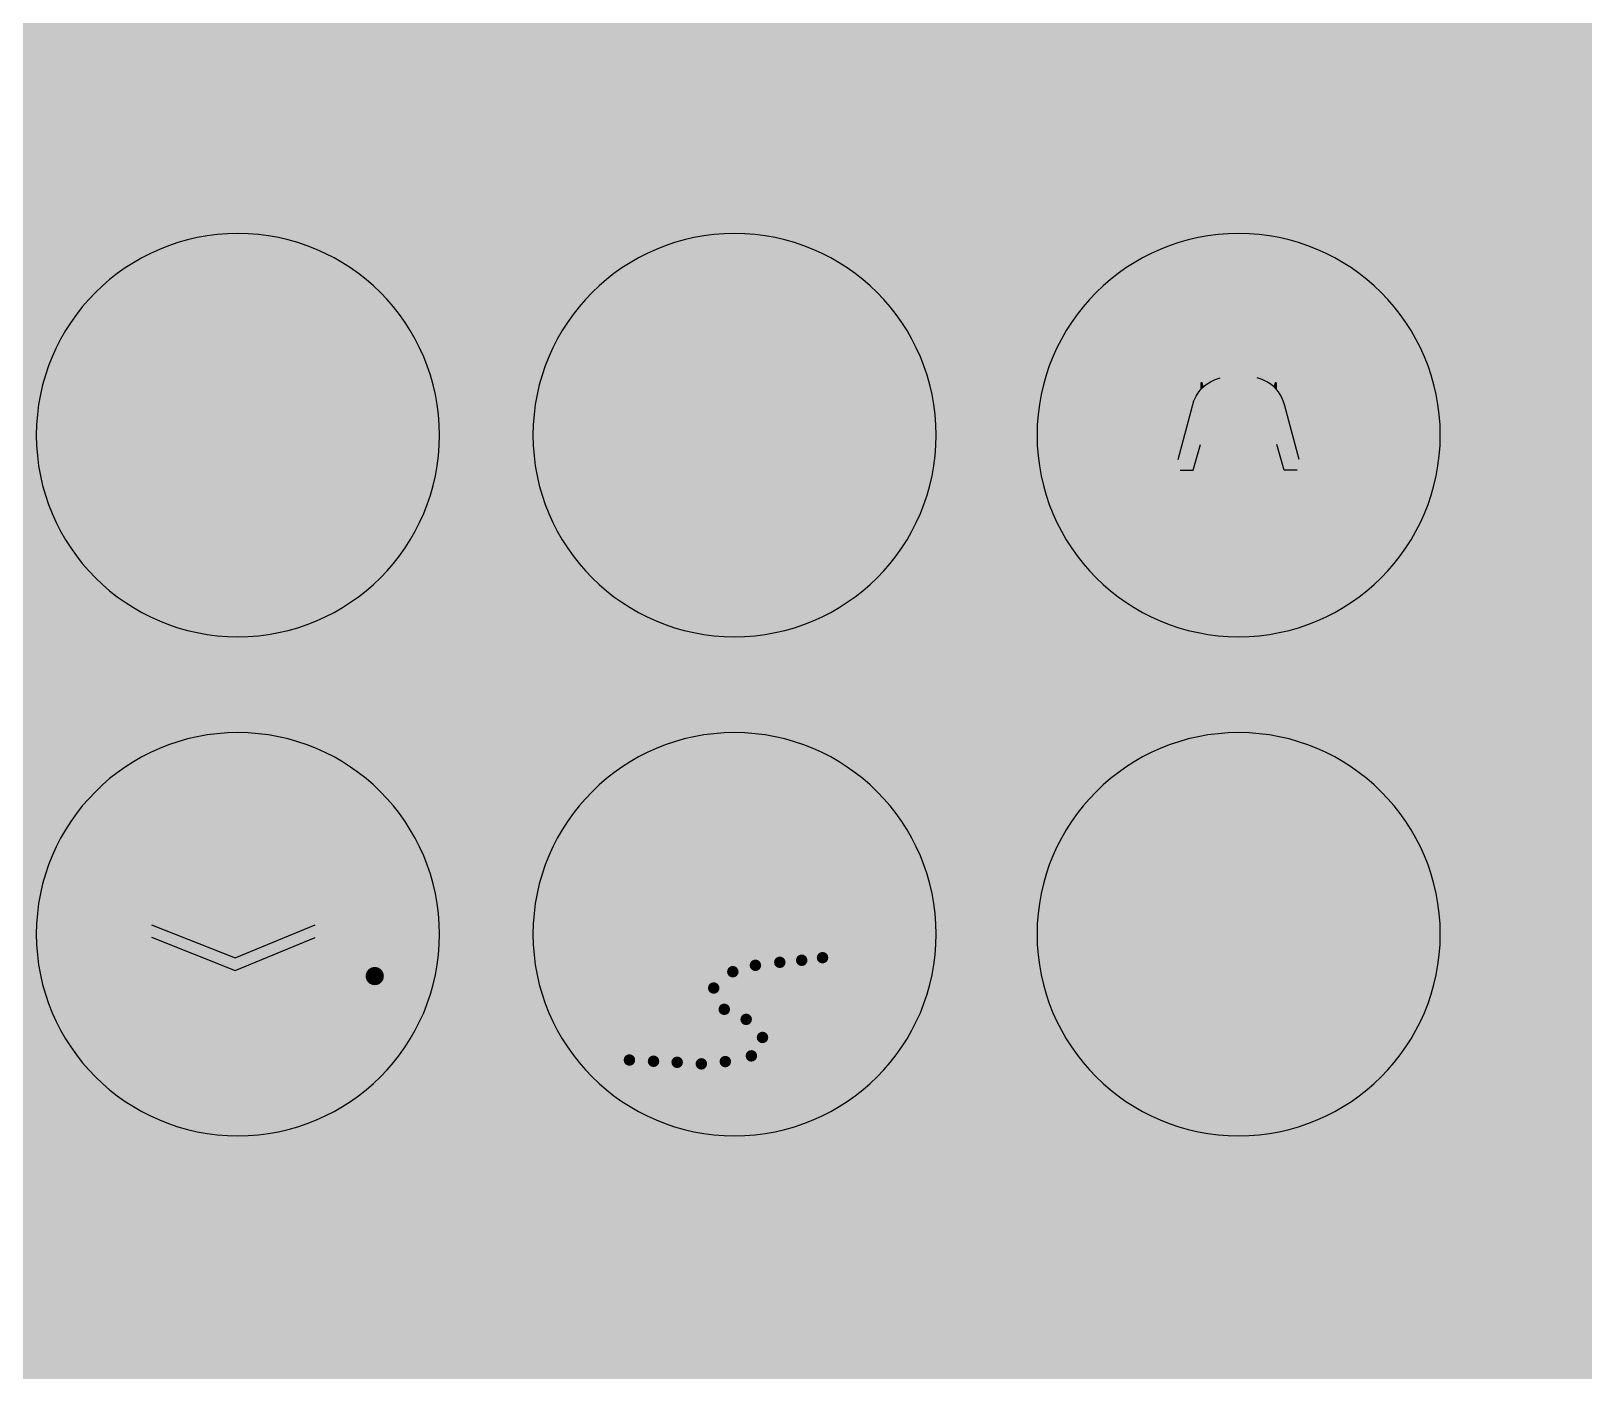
# Model space of a CAD drawing. Header units: metres. Extents: x -21.1 to 22.4, y -24.6 to 9.7.
# Drawn here: x 8.906 to 12.572, y -13.32 to -10.156 of the extents above; entities that cross this region are included whole.
import ezdxf

# ---------------------------------------------------------------- set-up
doc = ezdxf.new("R2010")
doc.units = ezdxf.units.M
for name, pattern in [('Copy of Style Black Lines', [0]), ('Icons Black Lines', [0]), ('Icons Fill', [0])]:
    doc.linetypes.add(name, pattern=pattern)
doc.layers.add('Imported blocks', color=7, linetype='Continuous', true_color=0xc57dd9)
doc.layers.add('Style example', color=7, linetype='Continuous', true_color=0x469c80)

# ---------------------------------------------------------------- blocks, each defined once
blk = doc.blocks.new('Walker icon')
at = {"layer": 'Imported blocks', "transparency": 33554483}
h = blk.add_hatch(color=256, dxfattribs=at)
edge = h.paths.add_edge_path(flags=0)
edge.add_arc((5.495603971894525e-15, -1.818989403545857e-15), 0.4000000000000545, 0, 180)
edge.add_arc((5.440092820663267e-15, -1.818989403545857e-15), 0.4000000000000545, 180, 360)
edge.add_line((0.40000000000006, -1.818989403545857e-15), (0.40000000000006, -1.818989403545857e-15))
h = blk.add_hatch(color=256, dxfattribs=at)
edge = h.paths.add_edge_path(flags=0)
edge.add_arc((-0.03545799018784965, 0.2516921001442652), 0.04621679948757628, 0, 180)
edge.add_arc((-0.03545799018784964, 0.2516921001442652), 0.04621679948757628, 180, 360)
edge.add_line((0.01075880929972664, 0.2516921001442652), (0.01075880929972664, 0.2516921001442652))
h = blk.add_hatch(color=256, dxfattribs=at)
edge = h.paths.add_edge_path(flags=0)
edge.add_line((0.03405881981787388, 0.1921874203750431), (0.1082151177057622, 0.1407454500417225))
edge.add_arc((0.094994303690638, 0.1196524548931864), 0.02489386204586728, 20.91439271717519, 57.92105112368381, ccw=False)
edge.add_line((0.118248029457267, 0.1285388830580391), (0.1466019051921721, 0.03480986762915836))
edge.add_arc((0.1288026681098428, 0.02942543726787496), 0.01859583101204347, -163.16895878253297, 16.831041217469874, ccw=False)
edge.add_line((0.1110034310275132, 0.02404100690659243), (0.08533666457937943, 0.1088872822771696))
edge.add_arc((0.07322654712599445, 0.1039775357852331), 0.01306753822836812, 22.06887239928628, 47.95756795117744)
edge.add_line((0.08197762632253217, 0.1136821309981096), (0.07087104147214814, 0.1213867309397347))
edge.add_arc((0.06799748766921694, 0.1144701248572302), 0.007489776442516659, 67.43920660135736, 176.4766545638276)
edge.add_line((0.06052186809466366, 0.1149304107851417), (0.07300533398578227, 0.05004103323821482))
edge.add_arc((0.02156233447400592, 0.03962204977003638), 0.05248749770448956, 1.450576614984584, 11.449496464286312, ccw=False)
edge.add_line((0.07403301168418876, 0.04095075153627158), (0.07327904028669217, -0.08100120567194927))
edge.add_arc((0.1208382962406845, -0.08095337145469829), 0.04755928000937031, 180.057627012569, 195.1434347683545)
edge.add_line((0.07493051839843247, -0.0933775836468708), (0.1275282246697116, -0.2167806914994694))
edge.add_arc((0.1009177175780833, -0.2281228015977595), 0.02892684824095657, -156.9149998003778, 23.085000199622186, ccw=False)
edge.add_line((0.074307210486455, -0.2394649116960495), (0.01861582555000314, -0.1088035108675063))
edge.add_arc((0.1011062754784822, -0.08560668540167575), 0.08568994714139525, 178.6643295668807, 195.7063118871457, ccw=False)
edge.add_line((0.01543961104936534, -0.08360927540765897), (0.01500963248831977, -0.01010854062761428))
edge.add_arc((0.0109848324365768, -0.01043811822970983), 0.004038271517903824, 4.681317643249677, 92.45164679287662)
edge.add_line((0.01081209031449725, -0.0064035430337849), (0.001528334313572487, -0.0064035430337849))
edge.add_arc((0.004099627804563868, -0.01456264658413632), 0.008554678308514698, 107.4919389834265, 147.8227048635998)
edge.add_line((-0.003141088401711386, -0.01000693041844352), (-0.04605458072013971, -0.1001087645050657))
edge.add_arc((-0.01725235752139595, -0.1091947900133958), 0.03020138938407105, 162.4914610682579, 180.1472178716187)
edge.add_line((-0.04745364721067017, -0.1092723904825848), (-0.04745364721067017, -0.2304587145934252))
edge.add_arc((-0.07638049545162721, -0.2304587145934252), 0.02892684824095704, 180, 360, ccw=False)
edge.add_line((-0.1053073436925843, -0.2304587145934252), (-0.1053073436925843, -0.0970389130076883))
edge.add_arc((-0.06943918209960148, -0.09808333161123273), 0.03588336419958076, 152.9951319651078, 178.3321176357084, ccw=False)
edge.add_line((-0.1014101094847047, -0.08178990875364343), (-0.05537313868265119, 0.01487002920428586))
edge.add_arc((-0.06886099166070656, 0.02140491849579353), 0.01498756004191138, 334.1497274028661, 368.2029329060672)
edge.add_line((-0.05402677041573406, 0.02354333755320613), (-0.06425847659778083, 0.08624189076267248))
edge.add_arc((-0.06911314194504965, 0.08504333395761197), 0.005000431386283539, 13.86828483991904, 121.7722429918947)
edge.add_line((-0.07174608909969356, 0.08929444008776), (-0.08099206049173154, 0.07406184395741001))
edge.add_arc((-0.1128938590410468, 0.09263059511864753), 0.03691237286289045, 283.6432031037789, 329.7980399789883, ccw=False)
edge.add_line((-0.1041871553005803, 0.05675976323054101), (-0.1726235488013463, 0.03406235568642842))
edge.add_arc((-0.1784774306969685, 0.05171276638365063), 0.01859583101204436, 108.34846218503901, 288.34846218503947, ccw=False)
edge.add_line((-0.1843313125925906, 0.0693631770808729), (-0.1238658073894767, 0.0894169838896778))
edge.add_arc((-0.1315159161547878, 0.1162851095172936), 0.02793600434676427, 285.8931393513178, 326.1460967681649)
edge.add_line((-0.1083161611759751, 0.1007225998294093), (-0.06417099339051856, 0.1734510870234822))
edge.add_arc((-0.03736474013498181, 0.152655215343751), 0.03392703188491177, 109.59836923772119, 142.1962499610024, ccw=False)
edge.add_line((-0.04874470654761353, 0.1846167524933812), (0.005672262873673388, 0.1970247436417089))
edge.add_arc((0.0140468366678857, 0.1604605468487633), 0.03751098470245702, 57.757987504521225, 102.90037938038603, ccw=False)
edge.add_line((0.03405881981787388, 0.1921874203750431), (0.03405881981787388, 0.1921874203750431))
at = {"layer": 'Imported blocks', "linetype": 'Icons Fill'}
blk.add_lwpolyline([(0.40000000000006, -1.818989403545857e-15, 1), (-0.4000000000000491, -1.818989403545857e-15, 1), (0.40000000000006, -1.818989403545857e-15)], format="xyb", close=True, dxfattribs=at)
blk = doc.blocks.new('Group icon')
at = {"layer": 'Imported blocks', "transparency": 33554483}
h = blk.add_hatch(color=256, dxfattribs=at)
edge = h.paths.add_edge_path(flags=0)
edge.add_arc((0, -4.092726157978177e-15), 0.4000000000000309, 0, 180)
edge.add_arc((0, -4.092726157978177e-15), 0.4000000000000309, 180, 360)
edge.add_line((0.4000000000000309, -4.092726157978177e-15), (0.4000000000000309, -4.092726157978177e-15))
h = blk.add_hatch(color=256, dxfattribs=at)
edge = h.paths.add_edge_path(flags=0)
edge.add_arc((-0.1256667602035859, 0.2161084333018132), 0.04249999696135365, 0, 180)
edge.add_arc((-0.1256667602035859, 0.2161084333018132), 0.04249999696135365, 180, 360)
edge.add_line((-0.08316676324223227, 0.2161084333018132), (-0.08316676324223227, 0.2161084333018132))
h = blk.add_hatch(color=256, dxfattribs=at)
edge = h.paths.add_edge_path(flags=0)
edge.add_arc((0.1256667602036605, 0.21610746863896), 0.04249999696135365, 0, 180)
edge.add_arc((0.1256667602036605, 0.21610746863896), 0.04249999696135365, 180, 360)
edge.add_line((0.1681667571650141, 0.21610746863896), (0.1681667571650141, 0.21610746863896))
h = blk.add_hatch(color=256, dxfattribs=at)
edge = h.paths.add_edge_path(flags=0)
edge.add_arc((-2.319838395131724e-07, 0.1694111676768132), 0.04249999696135365, 0, 180)
edge.add_arc((-2.319838395131724e-07, 0.1694111676768132), 0.04249999696135365, 180, 360)
edge.add_line((0.04249976497751413, 0.1694111676768132), (0.04249976497751413, 0.1694111676768132))
h = blk.add_hatch(color=256, dxfattribs=at)
edge = h.paths.add_edge_path(flags=0)
edge.add_line((-0.2160160532692444, -0.02279032862255553), (-0.251333911685224, -0.02279032862255553))
edge.add_line((-0.251333911685224, -0.02279032862255553), (-0.2173736765942303, 0.104672787712072))
edge.add_arc((-0.1375025988381088, 0.08339258795276691), 0.08265734065236037, 118.18856453680999, 165.0811438449029, ccw=False)
edge.add_arc((-0.1256671514816126, 0.01641210286478553), 0.1488036520818129, 70.00538792869872, 109.9946120712849, ccw=False)
edge.add_arc((-0.1141218473318878, 0.08285121373646961), 0.08327156302456327, 21.880332155533324, 61.81143546301507, ccw=False)
edge.add_arc((-6.232619101861903e-07, -0.03028516277616394), 0.1488036520972528, 75.66240914640741, 104.33728953596221, ccw=False)
edge.add_arc((0.1141201635577852, 0.08285102812200291), 0.08327045066132095, 118.18827119354279, 158.1193665267291, ccw=False)
edge.add_arc((0.1256663689256702, 0.01641113820197757), 0.1488036520817343, 70.00538792869821, 109.9946120713019, ccw=False)
edge.add_arc((0.1372125670315999, 0.08285101457140642), 0.08327046603515137, 21.880782961730915, 61.811728806602616, ccw=False)
edge.add_line((0.2144843371143252, 0.1138839658006036), (0.2513331291292816, -0.02279129328544513))
edge.add_line((0.2513331291292816, -0.02279129328544514), (0.2160152707132893, -0.02279129328544514))
edge.add_line((0.2160152707132893, -0.02279129328544514), (0.179887001651141, 0.1039762413179997))
edge.add_arc((0.1777108125497229, 0.1033560356349555), 0.002262842039208859, 15.90735199084221, 180.6227474825719)
edge.add_line((0.1754481041696545, 0.1033314413027037), (0.1754481041696545, -0.2119140425729347))
edge.add_line((0.1754481041696545, -0.2119140425729347), (0.1354824068916168, -0.2119140425729347))
edge.add_line((0.1354824068916168, -0.2119140425729347), (0.1354824068916168, -0.04803603199130885))
edge.add_line((0.1354824068916168, -0.04803603199130885), (0.1199507573226401, -0.04803603199130885))
edge.add_line((0.1199507573226401, -0.04803603199130885), (0.1256661369417816, -0.06948759424755553))
edge.add_line((0.1256661369417816, -0.06948759424755553), (0.1158503309596981, -0.06948759424755553))
edge.add_line((0.1158503309596981, -0.06948759424755553), (0.1158503309596945, -0.2119140425729347))
edge.add_line((0.1158503309596945, -0.2119140425729347), (0.07588463368165685, -0.2119140425729347))
edge.add_line((0.07588463368165685, -0.2119140425729347), (0.07588463368165685, -0.01873729134441965))
edge.add_line((0.07588463368165685, -0.01873729134441965), (0.05422000946364097, 0.05727994035585288))
edge.add_arc((0.05204382036222212, 0.0566597346728159), 0.002262842039207665, 15.90735199066192, 180.6227474816482)
edge.add_line((0.04978111198215447, 0.05663514034060063), (0.04978111198215447, -0.2586103435350815))
edge.add_line((0.04978111198215447, -0.2586103435350815), (0.00981541470411685, -0.2586103435350815))
edge.add_line((0.009815414704116848, -0.2586103435350815), (0.009815414704116848, -0.09473233295341926))
edge.add_line((0.009815414704116848, -0.09473233295341925), (-0.009816661227805524, -0.09473233295341925))
edge.add_line((-0.009816661227805525, -0.09473233295341925), (-0.009816661227805525, -0.2586103435350815))
edge.add_line((-0.009816661227805525, -0.2586103435350815), (-0.04978235850584316, -0.2586103435350815))
edge.add_line((-0.04978235850584315, -0.2586103435350815), (-0.04978235850584315, 0.05663514034060063))
edge.add_arc((-0.05204863949056546, 0.0566351403405936), 0.002266280984722313, 1.779142307697516e-10, 163.469900527532)
edge.add_line((-0.0542212559873351, 0.05727994035585288), (-0.07588541623760102, -0.01873566336584918))
edge.add_line((-0.07588541623760102, -0.01873566336584918), (-0.07588541623760102, -0.2119130779100815))
edge.add_line((-0.07588541623760102, -0.2119130779100815), (-0.1158511135156386, -0.2119130779100815))
edge.add_line((-0.1158511135156386, -0.2119130779100815), (-0.1158511135156386, -0.06948759424755555))
edge.add_line((-0.1158511135156386, -0.06948759424755553), (-0.1256673834654703, -0.06948759424755553))
edge.add_line((-0.1256673834654703, -0.06948759424755553), (-0.1203175946415977, -0.04940820570987126))
edge.add_line((-0.1203175946415977, -0.04940820570987126), (-0.1199517468294016, -0.04803506732841197))
edge.add_line((-0.1199517468294016, -0.04803506732841197), (-0.1354831894475574, -0.04803506732841924))
edge.add_line((-0.1354831894475574, -0.04803506732841924), (-0.1354831894475574, -0.2119130779100815))
edge.add_line((-0.1354831894475574, -0.2119130779100815), (-0.1754488867256059, -0.2119130779100815))
edge.add_line((-0.1754488867256059, -0.2119130779100815), (-0.1754488867256059, 0.1033324059655642))
edge.add_arc((-0.1777151677103248, 0.1033324059655707), 0.002266280984718907, 359.9999999998358, 523.4699005274792)
edge.add_line((-0.1798877842070906, 0.1039772059808311), (-0.2160160532692444, -0.02279032862255552))
edge.add_line((-0.2160160532692444, -0.02279032862255553), (-0.2160160532692444, -0.02279032862255553))
h = blk.add_hatch(color=256, dxfattribs=at)
edge = h.paths.add_edge_path(flags=0)
edge.add_line((-0.07588502495960711, 0.0894116645177055), (-0.07588502495960348, 0.1033324059645529))
edge.add_arc((-0.07361874397488265, 0.1033324059645462), 0.002266280984720827, 16.530099472854886, 179.9999999998301, ccw=False)
edge.add_line((-0.07144612747811879, 0.1039772059798197), (-0.06930668736317057, 0.09647029917680629))
edge.add_line((-0.06930668736317057, 0.09647029917680629), (-0.07588502495960711, 0.0894116645177055))
h = blk.add_hatch(color=256, dxfattribs=at)
edge = h.paths.add_edge_path(flags=0)
edge.add_line((0.07588456099192627, 0.0894116645177055), (0.07588456099192263, 0.1033324059645529))
edge.add_arc((0.0736182800072018, 0.1033324059645462), 0.002266280984720827, 1.698966190330468e-10, 163.4699005271451)
edge.add_line((0.07144566351043795, 0.1039772059798197), (0.06930622339548972, 0.09647029917680629))
edge.add_line((0.06930622339548972, 0.09647029917680629), (0.07588456099192627, 0.0894116645177055))
at = {"layer": 'Imported blocks', "linetype": 'Icons Fill'}
blk.add_lwpolyline([(0.4000000000000309, -4.092726157978177e-15, 1), (-0.4000000000000309, -4.092726157978177e-15, 1), (0.4000000000000309, -4.092726157978177e-15)], format="xyb", close=True, dxfattribs=at)
at = {"layer": 'Imported blocks', "linetype": 'Copy of Style Black Lines'}
for points in [[(-0.1199513555514077, -0.04803506732944515), (-0.09170675709648277, 0.05797552208608249, -0.2811265207997597), (-0.03684842383773321, 0.1138839657995704)], [(0.1199508915837268, -0.04803506732944515), (0.09170629312880192, 0.05797552208608249, 0.2811265207997597), (0.03684795987005236, 0.1138839657995704)]]:
    blk.add_lwpolyline(points, format="xyb", dxfattribs=at)
for points in [[(-0.1158511135156386, -0.06948759424755553), (-0.09034952504947978, -0.06948759424755553), (-0.07588541623760102, -0.01873566336584918)], [(0.1158506495480124, -0.06948759424751916), (0.0903490610818535, -0.06948759424752643), (0.0758849522699602, -0.01873566336582735)]]:
    blk.add_lwpolyline(points, dxfattribs=at)
blk = doc.blocks.new('Itinerary icon')
at = {"layer": 'Imported blocks', "transparency": 33554483}
h = blk.add_hatch(color=256, dxfattribs=at)
edge = h.paths.add_edge_path(flags=0)
edge.add_arc((4.551914400963142e-15, -5.729816621169448e-14), 0.3999999999999718, 0, 180)
edge.add_arc((4.551914400963142e-15, -5.729816621169448e-14), 0.3999999999999718, 180, 360)
edge.add_line((0.3999999999999764, -5.729816621169448e-14), (0.3999999999999764, -5.729816621169448e-14))
h = blk.add_hatch(color=256, dxfattribs=at)
edge = h.paths.add_edge_path(flags=0)
edge.add_line((0.2539956752724574, 0.1392002853834804), (0.1738338522730846, -0.02183062419252702))
edge.add_line((0.1738338522730846, -0.02183062419252701), (0.09367202927371364, 0.1392002853834804))
edge.add_arc((0.1738338522730855, 0.1791051575816316), 0.08954505397694176, -26.464303304578323, 206.4643033045783, ccw=False)
edge.add_line((0.2539956752724574, 0.1392002853834804), (0.2539956752724574, 0.1392002853834804))
h = blk.add_hatch(color=256, dxfattribs=at)
edge = h.paths.add_edge_path(flags=0)
edge.add_arc((0.1738338522730865, 0.1791051575816316), 0.05364117761440865, 0, 180)
edge.add_arc((0.1738338522730865, 0.1791051575816316), 0.05364117761440865, 180, 360)
edge.add_line((0.2274750298874951, 0.1791051575816316), (0.2274750298874951, 0.1791051575816316))
h = blk.add_hatch(color=256, dxfattribs=at)
edge = h.paths.add_edge_path(flags=0)
edge.add_line((-0.2094016839129363, -0.2248147029444992), (-0.1292398609135635, -0.0637837933684916))
edge.add_arc((-0.2094016839129353, -0.02387892117034059), 0.08954505397694167, 333.5356966954219, 566.464303304578)
edge.add_line((-0.2895635069123073, -0.06378379336849162), (-0.2094016839129363, -0.2248147029444992))
edge.add_line((-0.2094016839129363, -0.2248147029444992), (-0.2094016839129363, -0.2248147029444992))
h = blk.add_hatch(color=256, dxfattribs=at)
edge = h.paths.add_edge_path(flags=0)
edge.add_arc((-0.2094016839129354, -0.02387892117034062), 0.05364117761440776, 0, 180)
edge.add_arc((-0.2094016839129354, -0.02387892117034062), 0.05364117761440776, 180, 360)
edge.add_line((-0.1557605062985276, -0.02387892117034062), (-0.1557605062985276, -0.02387892117034062))
h = blk.add_hatch(color=256, dxfattribs=at)
edge = h.paths.add_edge_path(flags=0)
edge.add_arc((0.04131210188801106, -0.06164498728125772), 0.01145223127038571, 0, 180)
edge.add_arc((0.04131210188801106, -0.06164498728125772), 0.01145223127038571, 180, 360)
edge.add_line((0.05276433315839676, -0.06164498728125772), (0.05276433315839676, -0.06164498728125772))
h = blk.add_hatch(color=256, dxfattribs=at)
edge = h.paths.add_edge_path(flags=0)
edge.add_arc((0.08968208891342692, -0.05576009812576717), 0.01145223127038481, 0, 180)
edge.add_arc((0.08968208891342692, -0.05576009812576717), 0.01145223127038481, 180, 360)
edge.add_line((0.1011343201838117, -0.05576009812576717), (0.1011343201838117, -0.05576009812576717))
h = blk.add_hatch(color=256, dxfattribs=at)
edge = h.paths.add_edge_path(flags=0)
edge.add_arc((0.1331619911797698, -0.05163955160015098), 0.01145223127038481, 0, 180)
edge.add_arc((0.1331619911797698, -0.05163955160015098), 0.01145223127038481, 180, 360)
edge.add_line((0.1446142224501546, -0.05163955160015098), (0.1446142224501546, -0.05163955160015098))
h = blk.add_hatch(color=256, dxfattribs=at)
edge = h.paths.add_edge_path(flags=0)
edge.add_arc((0.1744737011879351, -0.04663202486766636), 0.01145223127038481, 0, 180)
edge.add_arc((0.1744737011879351, -0.04663202486766636), 0.01145223127038481, 180, 360)
edge.add_line((0.18592593245832, -0.04663202486766636), (0.18592593245832, -0.04663202486766636))
h = blk.add_hatch(color=256, dxfattribs=at)
edge = h.paths.add_edge_path(flags=0)
edge.add_arc((-0.003517087410002204, -0.074396315568722), 0.0114522312703848, 0, 180)
edge.add_arc((-0.003517087410002204, -0.074396315568722), 0.0114522312703848, 180, 360)
edge.add_line((0.007935143860382595, -0.074396315568722), (0.007935143860382595, -0.074396315568722))
h = blk.add_hatch(color=256, dxfattribs=at)
edge = h.paths.add_edge_path(flags=0)
edge.add_arc((-0.04144951084950935, -0.1067916304570983), 0.01145223127038571, 0, 180)
edge.add_arc((-0.04144951084950935, -0.1067916304570983), 0.01145223127038571, 180, 360)
edge.add_line((-0.02999727957912364, -0.1067916304570983), (-0.02999727957912364, -0.1067916304570983))
h = blk.add_hatch(color=256, dxfattribs=at)
edge = h.paths.add_edge_path(flags=0)
edge.add_arc((-0.02047916672429074, -0.1489838834000854), 0.01145223127038571, 0, 180)
edge.add_arc((-0.02047916672429074, -0.1489838834000854), 0.01145223127038571, 180, 360)
edge.add_line((-0.009026935453905026, -0.1489838834000854), (-0.009026935453905026, -0.1489838834000854))
h = blk.add_hatch(color=256, dxfattribs=at)
edge = h.paths.add_edge_path(flags=0)
edge.add_arc((0.02297068629944079, -0.1689724715210368), 0.0114522312703848, 0, 180)
edge.add_arc((0.02297068629944079, -0.1689724715210368), 0.0114522312703848, 180, 360)
edge.add_line((0.03442291756982559, -0.1689724715210368), (0.03442291756982559, -0.1689724715210368))
h = blk.add_hatch(color=256, dxfattribs=at)
edge = h.paths.add_edge_path(flags=0)
edge.add_arc((0.05538565199235927, -0.2048140925937234), 0.0114522312703848, 0, 180)
edge.add_arc((0.05538565199235927, -0.2048140925937234), 0.0114522312703848, 180, 360)
edge.add_line((0.06683788326274408, -0.2048140925937234), (0.06683788326274408, -0.2048140925937234))
h = blk.add_hatch(color=256, dxfattribs=at)
edge = h.paths.add_edge_path(flags=0)
edge.add_arc((-0.2087618349980839, -0.2496161036196386), 0.01145223127038479, 0, 180)
edge.add_arc((-0.2087618349980839, -0.2496161036196386), 0.01145223127038479, 180, 360)
edge.add_line((-0.1973096037276992, -0.2496161036196386), (-0.1973096037276992, -0.2496161036196386))
h = blk.add_hatch(color=256, dxfattribs=at)
edge = h.paths.add_edge_path(flags=0)
edge.add_arc((-0.1608290686770288, -0.2520285133541756), 0.01145223127038479, 0, 180)
edge.add_arc((-0.1608290686770288, -0.2520285133541756), 0.01145223127038479, 180, 360)
edge.add_line((-0.149376837406644, -0.2520285133541756), (-0.149376837406644, -0.2520285133541756))
h = blk.add_hatch(color=256, dxfattribs=at)
edge = h.paths.add_edge_path(flags=0)
edge.add_arc((-0.1139308186428616, -0.2540963062537253), 0.01145223127038571, 0, 180)
edge.add_arc((-0.1139308186428616, -0.2540963062537253), 0.01145223127038571, 180, 360)
edge.add_line((-0.1024785873724759, -0.2540963062537253), (-0.1024785873724759, -0.2540963062537253))
h = blk.add_hatch(color=256, dxfattribs=at)
edge = h.paths.add_edge_path(flags=0)
edge.add_arc((-0.0659980523218037, -0.2571979802881099), 0.0114522312703848, 0, 180)
edge.add_arc((-0.0659980523218037, -0.2571979802881099), 0.0114522312703848, 180, 360)
edge.add_line((-0.0545458210514189, -0.2571979802881099), (-0.0545458210514189, -0.2571979802881099))
h = blk.add_hatch(color=256, dxfattribs=at)
edge = h.paths.add_edge_path(flags=0)
edge.add_arc((-0.01841013415050293, -0.2527177776540266), 0.0114522312703848, 0, 180)
edge.add_arc((-0.01841013415050292, -0.2527177776540266), 0.0114522312703848, 180, 360)
edge.add_line((-0.006957902880118127, -0.2527177776540266), (-0.006957902880118127, -0.2527177776540266))
h = blk.add_hatch(color=256, dxfattribs=at)
edge = h.paths.add_edge_path(flags=0)
edge.add_arc((0.03331587733074048, -0.2413449626513197), 0.0114522312703848, 0, 180)
edge.add_arc((0.03331587733074048, -0.2413449626513197), 0.0114522312703848, 180, 360)
edge.add_line((0.04476810860112528, -0.2413449626513197), (0.04476810860112528, -0.2413449626513197))
at = {"layer": 'Imported blocks', "linetype": 'Icons Fill'}
blk.add_lwpolyline([(0.3999999999999764, -5.729816621169448e-14, 1), (-0.3999999999999673, -5.729816621169448e-14, 1), (0.3999999999999764, -5.729816621169448e-14)], format="xyb", close=True, dxfattribs=at)
blk = doc.blocks.new('Toilet icon')
at = {"layer": 'Imported blocks', "transparency": 33554483}
h = blk.add_hatch(color=256, dxfattribs=at)
edge = h.paths.add_edge_path(flags=0)
edge.add_arc((0, 3.183231456205249e-15), 0.4000000000000309, 0, 180)
edge.add_arc((0, 3.183231456205249e-15), 0.4000000000000309, 180, 360)
edge.add_line((0.4000000000000309, 3.183231456205249e-15), (0.4000000000000309, 3.183231456205249e-15))
h = blk.add_hatch(color=256, dxfattribs=at)
edge = h.paths.add_edge_path(flags=0)
edge.add_arc((-0.1887600524450272, 0.1925211227811794), 0.04249999696135365, 0, 180)
edge.add_arc((-0.1887600524450272, 0.1925211227811794), 0.04249999696135365, 180, 360)
edge.add_line((-0.1462600554836736, 0.1925211227811794), (-0.1462600554836736, 0.1925211227811794))
blk.add_hatch(color=256, dxfattribs=at).paths.add_polyline_path([(0.0151353714171546, 0.2350211197425328), (-0.01513537141715096, 0.2350211197425328), (-0.01513537141715096, -0.23550038843175), (0.0151353714171546, -0.23550038843175), (0.0151353714171546, 0.2350211197425328)], flags=0)
h = blk.add_hatch(color=256, dxfattribs=at)
edge = h.paths.add_edge_path(flags=0)
edge.add_arc((0.1887600524450263, 0.1925211227811794), 0.04249999696135456, 0, 180)
edge.add_arc((0.1887600524450263, 0.1925211227811794), 0.04249999696135456, 180, 360)
edge.add_line((0.2312600494063809, 0.1925211227811794), (0.2312600494063809, 0.1925211227811794))
h = blk.add_hatch(color=256, dxfattribs=at)
edge = h.paths.add_edge_path(flags=0)
edge.add_line((-0.1389783172010302, -0.23550038843175), (-0.178944014479066, -0.23550038843175))
edge.add_line((-0.178944014479066, -0.23550038843175), (-0.178944014479066, -0.07162237785008413))
edge.add_line((-0.178944014479066, -0.07162237785008414), (-0.1887600524450245, -0.07162237785008414))
edge.add_line((-0.1887600524450245, -0.07162237785008414), (-0.1985760904109884, -0.07162237785008414))
edge.add_line((-0.1985760904109884, -0.07162237785008414), (-0.1985760904109884, -0.23550038843175))
edge.add_line((-0.1985760904109884, -0.23550038843175), (-0.2385417876890242, -0.23550038843175))
edge.add_line((-0.2385417876890242, -0.23550038843175), (-0.238541787689026, 0.07974509544393732))
edge.add_arc((-0.2408114387071403, 0.07972189564184501), 0.00226976958628935, 0.5856426571807902, 162.8842578706208)
edge.add_line((-0.242980685170518, 0.08038989545918594), (-0.2791089542326626, -0.04637763914422273))
edge.add_line((-0.2791089542326626, -0.04637763914422272), (-0.3144268126486531, -0.04637763914422272))
edge.add_line((-0.3144268126486531, -0.04637763914422272), (-0.2804665775576595, 0.0810854771904494))
edge.add_arc((-0.2033040269254613, 0.06194934816275232), 0.07950000411466172, 117.19792194017009, 166.0717864414964, ccw=False)
edge.add_arc((-0.1887600524450312, -0.007175207656888227), 0.1488036520818242, 70.0053879287031, 109.9946120712876, ccw=False)
edge.add_arc((-0.174216077964593, 0.06194934816275), 0.07950000411466308, 13.928213558513391, 62.80207805981871, ccw=False)
edge.add_line((-0.0970535273323967, 0.08108547719046078), (-0.06309329224140128, -0.04637763914422272))
edge.add_line((-0.06309329224140128, -0.04637763914422272), (-0.09841115065739177, -0.04637763914422272))
edge.add_line((-0.09841115065739177, -0.04637763914422272), (-0.1345394197195401, 0.08038989545918457))
edge.add_arc((-0.1367086661829161, 0.0797218956418448), 0.002269769586287411, 17.11574212936328, 179.4143573428136)
edge.add_line((-0.1389783172010284, 0.07974509544393732), (-0.1389783172010302, -0.23550038843175))
edge.add_line((-0.1389783172010302, -0.23550038843175), (-0.1389783172010302, -0.23550038843175))
h = blk.add_hatch(color=256, dxfattribs=at)
edge = h.paths.add_edge_path(flags=0)
edge.add_line((0.1985760904109902, -0.104549565728001), (0.1985760904109866, -0.23550038843175))
edge.add_line((0.1985760904109866, -0.23550038843175), (0.2334966638833066, -0.23550038843175))
edge.add_line((0.2334966638833066, -0.23550038843175), (0.2334966638833066, -0.104549565728001))
edge.add_line((0.2334966638833066, -0.104549565728001), (0.2829627345613226, -0.104549565728001))
edge.add_line((0.2829627345613226, -0.104549565728001), (0.2385417876890206, 0.07969869583975195))
edge.add_line((0.2385417876890206, 0.07969869583975196), (0.2385417876890242, 0.079745095443938))
edge.add_arc((0.2408114387071383, 0.07972189564184531), 0.002269769586289249, 17.115742129359603, 179.41435734281, ccw=False)
edge.add_line((0.2429806851705162, 0.08038989545918548), (0.2791089542326626, -0.04637763914422272))
edge.add_line((0.2791089542326626, -0.04637763914422272), (0.3144268126486531, -0.04637763914422272))
edge.add_line((0.3144268126486531, -0.04637763914422272), (0.2804665775576577, 0.0810854771904494))
edge.add_arc((0.2033040269255193, 0.06194934816281137), 0.07950000411458946, 13.92821355847269, 62.80207805980304)
edge.add_arc((0.188760052445029, -0.007175207656885285), 0.1488036520818212, 70.00538792868721, 109.9946120713136)
edge.add_arc((0.1742160779645589, 0.06194934816278634), 0.07950000411462117, 117.197921940203, 166.0717864415227)
edge.add_line((0.09705352733239124, 0.08108547719043827), (0.06309329224140128, -0.04637763914422272))
edge.add_line((0.06309329224140128, -0.04637763914422272), (0.09841115065739359, -0.04637763914422272))
edge.add_line((0.09841115065739359, -0.04637763914422272), (0.1345394197195401, 0.08038989545918457))
edge.add_arc((0.136708666182917, 0.07972189564184486), 0.002269769586288285, 0.5856426571849056, 162.8842578706448, ccw=False)
edge.add_line((0.1389783172010302, 0.07974509544393732), (0.1389783172010266, 0.07969869583972786))
edge.add_line((0.1389783172010266, 0.07969869583972786), (0.09455737032873367, -0.104549565728001))
edge.add_line((0.09455737032873367, -0.104549565728001), (0.1440234410067496, -0.104549565728001))
edge.add_line((0.1440234410067496, -0.104549565728001), (0.1440234410067496, -0.23550038843175))
edge.add_line((0.1440234410067496, -0.23550038843175), (0.178944014479066, -0.23550038843175))
edge.add_line((0.178944014479066, -0.23550038843175), (0.178944014479066, -0.104549565728001))
edge.add_line((0.178944014479066, -0.104549565728001), (0.1985760904109902, -0.104549565728001))
edge.add_line((0.1985760904109902, -0.104549565728001), (0.1985760904109902, -0.104549565728001))
at = {"layer": 'Imported blocks', "linetype": 'Icons Fill'}
blk.add_lwpolyline([(0.4000000000000309, 3.183231456205249e-15, 1), (-0.4000000000000309, 3.183231456205249e-15, 1), (0.4000000000000309, 3.183231456205249e-15)], format="xyb", close=True, dxfattribs=at)
for points in [[(-0.01513537141715096, 0.4000000000000339), (-0.01513537141715096, 0.399713548096749)], [(0.0151353714171546, 0.4000000000000339), (0.0151353714171546, 0.399713548096749)]]:
    blk.add_lwpolyline(points, dxfattribs=at)
blk = doc.blocks.new('Education icon')
at = {"layer": 'Imported blocks', "transparency": 33554483}
h = blk.add_hatch(color=256, dxfattribs=at)
edge = h.paths.add_edge_path(flags=0)
edge.add_arc((-9.43689570931383e-16, -4.547473508864641e-15), 0.3999999999999664, 0, 180)
edge.add_arc((-8.881784197001252e-16, -4.547473508864641e-15), 0.3999999999999664, 180, 360)
edge.add_line((0.3999999999999654, -4.547473508864641e-15), (0.3999999999999654, -4.547473508864641e-15))
h = blk.add_hatch(color=256, dxfattribs=at)
edge = h.paths.add_edge_path(flags=0)
edge.add_line((0.1777458096235059, 0.001946482959334389), (0.1777458096235059, -0.1140989621208282))
edge.add_arc((-0.009177691733178561, 0.1420529436221192), 0.3171028132564994, 233.8803905320357, 306.1196094679665, ccw=False)
edge.add_line((-0.196101193089853, -0.1140989621208355), (-0.1961011930898567, 0.001946482959334389))
edge.add_line((-0.1961011930898567, 0.001946482959334389), (-0.299638745885939, 0.04294457433496427))
edge.add_arc((-0.296612041153533, 0.05058828628635456), 0.008221147969292101, 111.60223608392019, 248.3977639160796, ccw=False)
edge.add_line((-0.299638745885939, 0.05823199823774484), (-0.03488835920602651, 0.1680234971758691))
edge.add_arc((-0.01786372804156963, 0.1269704308868956), 0.04444313578059773, 67.47630467735269, 112.5236953226474, ccw=False)
edge.add_line((-0.0008390968771127518, 0.1680234971758691), (0.2576573436607468, 0.0679603589031467))
edge.add_line((0.2576573436607468, 0.0679603589031467), (0.2822459617604473, 0.05844218415487558))
edge.add_line((0.2822459617604473, 0.05844218415487558), (0.2822459617604473, -0.04966497194908152))
edge.add_arc((0.2704808588402882, -0.08193980655938762), 0.03435233028259579, -53.30013313951059, 69.97175128016391, ccw=False)
edge.add_line((0.2910106112723442, -0.1094827160085188), (0.3029056496618104, -0.1906650109756374))
edge.add_line((0.3029056496618104, -0.1906650109756374), (0.2341347234781315, -0.1906650109756374))
edge.add_line((0.2341347234781315, -0.1906650109756374), (0.2494030987037113, -0.1084064516225553))
edge.add_arc((0.2721297391848965, -0.08267684947043666), 0.03432947151453623, 104.31289531242041, 228.5462359172606, ccw=False)
edge.add_line((0.26364290683957, -0.04941296077398874), (0.2629060777519626, 0.03699458247220172))
edge.add_line((0.2629060777519626, 0.03699458247220173), (0.1777458096235059, 0.001946482959334389))
edge.add_line((0.1777458096235059, 0.001946482959334389), (0.1777458096235059, 0.001946482959334389))
h = blk.add_hatch(color=256, dxfattribs=at)
edge = h.paths.add_edge_path(flags=0)
edge.add_line((-0.005747280995936308, -0.04717655041659418), (-0.253518612141248, 0.05093424513761238))
edge.add_line((-0.253518612141248, 0.05093424513761238), (-0.02553845084497333, 0.1454771991659873))
edge.add_arc((-0.01786372804157327, 0.1269704308868822), 0.02003501540417468, 67.47630467737548, 112.5236953226246, ccw=False)
edge.add_line((-0.01018900523817319, 0.1454771991659873), (0.205519013341991, 0.06196992171737656))
edge.add_line((0.205519013341991, 0.06196992171737657), (-0.01011436111696093, 0.06196992171737657))
edge.add_arc((-0.01011436111696194, 0.05221221272951252), 0.009757708987864044, 89.99999999999415, 266.0755005252248)
edge.add_line((-0.01078219716938111, 0.04247738454926548), (0.2150551964145816, 0.04369572336837882))
edge.add_line((0.2150551964145816, 0.04369572336837882), (-0.005747280995936299, -0.04717655041659419))
edge.add_line((-0.005747280995936308, -0.04717655041659418), (-0.005747280995936308, -0.04717655041659418))
blk.add_hatch(color=256, dxfattribs=at).paths.add_polyline_path([(-0.1716930727134204, 0.01853352818296116), (-0.005747280995936308, -0.047176550416596), (0.1533376892470696, 0.01829559980805789)], flags=0)
h = blk.add_hatch(color=256, dxfattribs=at)
edge = h.paths.add_edge_path(flags=0)
edge.add_line((-0.1716930727134168, -0.005990147090122264), (-0.1716930727134168, -0.1013786364676398))
edge.add_arc((-0.009177691733172205, 0.1420529436221249), 0.2926946928800616, 236.2728519484846, 303.7271480515148)
edge.add_line((0.1533376892470696, -0.1013786364676416), (0.1533376892470733, -0.006228075465027363))
edge.add_line((0.1533376892470733, -0.006228075465027359), (-0.005747280995932663, -0.07170022568968125))
edge.add_line((-0.005747280995932669, -0.07170022568968125), (-0.1716930727134168, -0.005990147090122258))
edge.add_line((-0.1716930727134168, -0.005990147090122264), (-0.1716930727134168, -0.005990147090122264))
h = blk.add_hatch(color=256, dxfattribs=at)
edge = h.paths.add_edge_path(flags=0)
edge.add_arc((0.271494114032148, -0.08306863952182902), 0.01809467866315209, 0, 180)
edge.add_arc((0.271494114032148, -0.08306863952182902), 0.01809467866315209, 180, 360)
edge.add_line((0.2895887926953001, -0.08306863952182902), (0.2895887926953001, -0.08306863952182902))
h = blk.add_hatch(color=256, dxfattribs=at)
edge = h.paths.add_edge_path(flags=0)
edge.add_arc((0.2709134181060288, -0.08162942390125377), 0.03434680559203329, 255.5657960180437, 282.2067548211161, ccw=False)
edge.add_line((0.2623518565108607, -0.1148920563501306), (0.2525082021772105, -0.1737428907414796))
edge.add_line((0.2525082021772105, -0.1737428907414796), (0.2853191989240004, -0.1737428907414724))
edge.add_line((0.2853191989240004, -0.1737428907414724), (0.2781757075846836, -0.1151996816587562))
edge.add_line((0.2781757075846836, -0.1151996816587562), (0.2781757075846836, -0.1151996816587562))
at = {"layer": 'Imported blocks', "linetype": 'Icons Fill'}
blk.add_lwpolyline([(0.3999999999999654, -4.547473508864641e-15, 1), (-0.3999999999999673, -4.547473508864641e-15, 1), (0.3999999999999654, -4.547473508864641e-15)], format="xyb", close=True, dxfattribs=at)
blk.add_lwpolyline([(-0.1716930727134204, 0.01853352818296116), (-0.005747280995936308, -0.047176550416596), (0.1533376892470696, 0.01829559980805789)], dxfattribs=at)
at = {"layer": 'Imported blocks', "linetype": 'Icons Black Lines'}
blk.add_lwpolyline([(-0.1716930727134168, -0.005990147090124083), (-0.005747280995932669, -0.07170022568968125), (0.1533376892470733, -0.006228075465027359)], dxfattribs=at)
blk = doc.blocks.new('Disabled icon')
at = {"layer": 'Imported blocks', "transparency": 33554483}
h = blk.add_hatch(color=256, dxfattribs=at)
edge = h.paths.add_edge_path(flags=0)
edge.add_arc((-2.275957200481571e-15, -1.682565198279917e-14), 0.4000000000000027, 0, 180)
edge.add_arc((-2.275957200481571e-15, -1.682565198279917e-14), 0.4000000000000027, 180, 360)
edge.add_line((0.4000000000000005, -1.682565198279917e-14), (0.4000000000000005, -1.682565198279917e-14))
h = blk.add_hatch(color=256, dxfattribs=at)
edge = h.paths.add_edge_path(flags=0)
edge.add_arc((-0.05465284110642642, 0.2724896093199546), 0.04897197040677975, 0, 180)
edge.add_arc((-0.05465284110642642, 0.2724896093199546), 0.04897197040677975, 180, 360)
edge.add_line((-0.005680870699646675, 0.2724896093199546), (-0.005680870699646675, 0.2724896093199546))
h = blk.add_hatch(color=256, dxfattribs=at)
edge = h.paths.add_edge_path(flags=0)
edge.add_line((-0.009955498421590164, 0.06843072265672641), (0.0975788396620651, 0.06843072265672641))
edge.add_arc((0.0975788396620651, 0.08788343510376909), 0.01945271244704267, 270, 450)
edge.add_line((0.0975788396620651, 0.1073361475508118), (-0.009955498421590617, 0.107336147550812))
edge.add_line((-0.009955498421590618, 0.107336147550812), (-0.009955498421590618, 0.1639866569062639))
edge.add_arc((-0.05465284110642642, 0.1639866569062639), 0.04469734268483581, 0, 180)
edge.add_line((-0.09935018379126223, 0.1639866569062639), (-0.09935018379126223, 0.00485497242567004))
edge.add_arc((-0.05465284110642637, 0.004854972425669986), 0.04469734268483586, 179.9999999999999, 269.9999999999999)
edge.add_line((-0.05465284110642642, -0.03984237025916588), (0.1179046909921008, -0.03984237025916588))
edge.add_arc((0.1173848358469742, -0.04509291621851751), 0.005276218555289226, 35.431301605376575, 84.34558879995978, ccw=False)
edge.add_line((0.121683957837864, -0.04203415301247714), (0.1985839307697702, -0.1747061854758594))
edge.add_arc((0.2052966844541181, -0.1691464198216155), 0.00871619505041257, 219.6328860155054, 300.0976356559237)
edge.add_line((0.2096676386786253, -0.1766874287278627), (0.27882870310527, -0.1365999748493025))
edge.add_arc((0.2681323681591057, -0.1181460737214922), 0.02132974561769395, 300.0976356559206, 480.0976356559206)
edge.add_line((0.2574360332129413, -0.09969217259368196), (0.2278514174325865, -0.1168401434995927))
edge.add_line((0.2278514174325865, -0.1168401434995927), (0.147529300312307, 0.02173595898545692))
edge.add_arc((0.1287505619490693, 0.009860442652984417), 0.0222186611360306, 32.30891656167562, 93.15373021567075)
edge.add_line((0.1275281981745643, 0.03204545402283804), (-0.009955498421590159, 0.03199178517908132))
edge.add_line((-0.009955498421590164, 0.03199178517908132), (-0.009955498421590164, 0.06843072265672641))
edge.add_line((-0.009955498421590164, 0.06843072265672641), (-0.009955498421590164, 0.06843072265672641))
h = blk.add_hatch(color=256, dxfattribs=at)
edge = h.paths.add_edge_path(flags=0)
edge.add_arc((-0.02902222791855968, -0.06912990794865136), 0.1882517995960362, 119.80522616789, 339.9886700937604)
edge.add_line((0.1478638636152764, -0.1335507948800615), (0.1204461290046293, -0.08624822197074189))
edge.add_arc((-0.02902222791855971, -0.06912990794865131), 0.1504454266379564, 128.4594568795405, 353.4664948798357, ccw=False)
edge.add_line((-0.1225933705923653, 0.04867615155167761), (-0.1225933705923653, 0.09421996597191366))
edge.add_line((-0.1225933705923653, 0.09421996597191366), (-0.1225933705923653, 0.09421996597191366))
at = {"layer": 'Imported blocks', "linetype": 'Icons Fill'}
blk.add_lwpolyline([(0.4000000000000005, -1.682565198279917e-14, 1), (-0.400000000000005, -1.682565198279917e-14, 1), (0.4000000000000005, -1.682565198279917e-14)], format="xyb", close=True, dxfattribs=at)

msp = doc.modelspace()

# ---------------------------------------------------------------- hatches: boundary and pattern name
at = {"layer": 'Style example', "transparency": 33554483}
for points in [[(-7.47467138671875, -24.27756016670901), (22.35560986328123, -24.27756016670901), (22.35560986328123, 4.321435166709001), (-7.47467138671875, 4.321435166709001), (-7.47467138671875, -24.27756016670901)], [(-7.813482153527514, -24.63357624367482), (22.01679909647248, -24.63357624367482), (22.01679909647248, 3.965419089743186), (-7.813482153527514, 3.965419089743186), (-7.813482153527514, -24.63357624367482)]]:
    msp.add_hatch(color=256, dxfattribs=at).paths.add_polyline_path(points, flags=0)

# ---------------------------------------------------------------- block references
at = {"layer": 'Imported blocks', "xscale": 1.190023332821505, "yscale": 1.190023332821505}
for name, p in [('Walker icon', (9.394111456294416, -11.11024469494635)), ('Toilet icon', (10.56680565539783, -11.11024469494633)), ('Group icon', (11.7568824462987, -11.11024469494632)), ('Education icon', (9.39411114970006, -12.28870300010999)), ('Itinerary icon', (10.56680592986952, -12.28870128134951)), ('Disabled icon', (11.75688272077047, -12.28870128134953))]:
    msp.add_blockref(name, p, dxfattribs=at)

doc.saveas('drawing.dxf')
